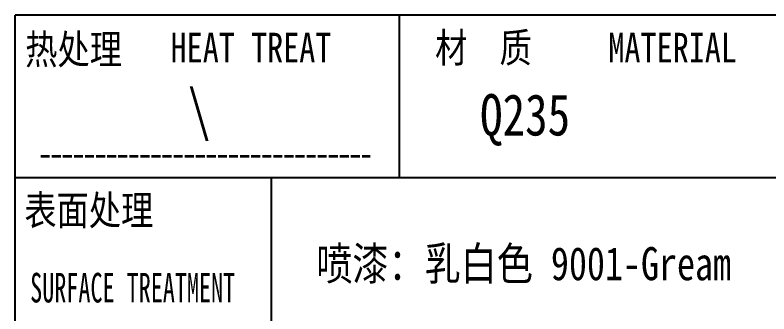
# Model space of a CAD drawing. Header units: millimetres. Extents: x -50043 to 104182, y -50696 to 36662.
# Drawn here: x -49108.5 to -48980.9, y 35837.9 to 35888.4 of the extents above; entities that cross this region are included whole.
import ezdxf
from ezdxf.enums import TextEntityAlignment as Align

# ---------------------------------------------------------------- set-up
doc = ezdxf.new("R2010")
doc.units = ezdxf.units.MM
doc.header["$LTSCALE"] = 0.5
doc.linetypes.add('AM_ISO02W050x2', pattern=[3.75, 3, -0.75])
for name, color, linetype in [('图\\M+19E79\\M+195B6\\M+18E9A', 7, 'Continuous'), ('材质', 7, 'Continuous'), ('表面处理', 7, 'Continuous')]:
    doc.layers.add(name, color=color, linetype=linetype)
for name, color, linetype, lineweight in [('图框', 7, 'Continuous', 18), ('热处理', 7, 'Continuous', 20), ('粗虚线', 6, 'AM_ISO02W050x2', 35)]:
    doc.layers.add(name, color=color, linetype=linetype, lineweight=lineweight)
doc.styles.add('国标', font='simfang.ttf', dxfattribs={"width": 0.8})

# ---------------------------------------------------------------- blocks, each defined once
blk = doc.blocks.new('GZDEH零件A3图框V01版')
at = {"layer": '图\\M+19E79\\M+195B6\\M+18E9A', "color": 7}
blk.add_line((3272.49, -1788.461), (3092.49, -1788.461), dxfattribs=at)
at = {"layer": '图\\M+19E79\\M+195B6\\M+18E9A', "color": 9}
for p, q in [((3272.49, -1788.461), (3092.49, -1788.461)), ((3124.99, -1788.461), (3124.99, -1802.211)), ((3181.99, -1802.211), (3092.49, -1802.211)), ((3114.17, -1802.211), (3114.17, -1815.961))]:
    blk.add_line(p, q, dxfattribs=at)
at = {"layer": '图\\M+19E79\\M+195B6\\M+18E9A', "color": 9, "linetype": 'Continuous'}
blk.add_line((3092.49, -1832.961), (3092.49, -1788.461), dxfattribs=at)
at = {"layer": '图\\M+19E79\\M+195B6\\M+18E9A', "color": 9, "style": '国标'}
for s, width, p in [('热处理', 0.8, (3093.349, -1792.606)), ('材  质', 0.8, (3128.037, -1792.46)), ('表面处理', 0.8, (3093.275, -1806.208)), ('SURFACE TREATMENT', 0.6, (3093.768, -1812.752))]:
    blk.add_text(s, height=2.5, dxfattribs=dict(at, width=width)).set_placement(p)
at = {"layer": '图\\M+19E79\\M+195B6\\M+18E9A', "color": 9, "style": '国标', "width": 0.8}
for s, p in [('HEAT TREAT', (3112.454, -1792.456)), ('MATERIAL', (3148.136, -1792.46))]:
    blk.add_text(s, height=2.5, dxfattribs=at).set_placement(p, align=Align.CENTER)
blk = doc.blocks.new('DEH A3')
at = {"layer": '图框'}
blk.add_blockref('GZDEH零件A3图框V01版', (-2857.49, 1846.461), dxfattribs=at)

msp = doc.modelspace()

# ---------------------------------------------------------------- linework, layer by layer
at = {"layer": '粗虚线'}
msp.add_line((-49104.142, 35864.56), (-49048.42, 35864.56), dxfattribs=at)

# ---------------------------------------------------------------- block references
at = {"layer": '图框', "xscale": 2, "yscale": 2, "zscale": 2}
msp.add_blockref('DEH A3', (-49578.492, 35772.417), dxfattribs=at)

# ---------------------------------------------------------------- texts
at = {"layer": '材质', "color": 3, "style": '国标', "width": 0.8}
msp.add_text('Q235', height=7, dxfattribs=at).set_placement((-49022.176, 35868.057), align=Align.CENTER)
at = {"layer": '热处理', "color": 3, "style": '国标', "width": 0.8}
msp.add_text('\\', height=7, dxfattribs=at).set_placement((-49077.332, 35868.81), align=Align.CENTER)
at = {"layer": '表面处理', "color": 3, "style": '国标', "width": 0.8}
msp.add_text('喷漆：乳白色 9001-Gream', height=5.6, dxfattribs=at).set_placement((-49022.424, 35843.596), align=Align.CENTER)

doc.saveas('drawing.dxf')
